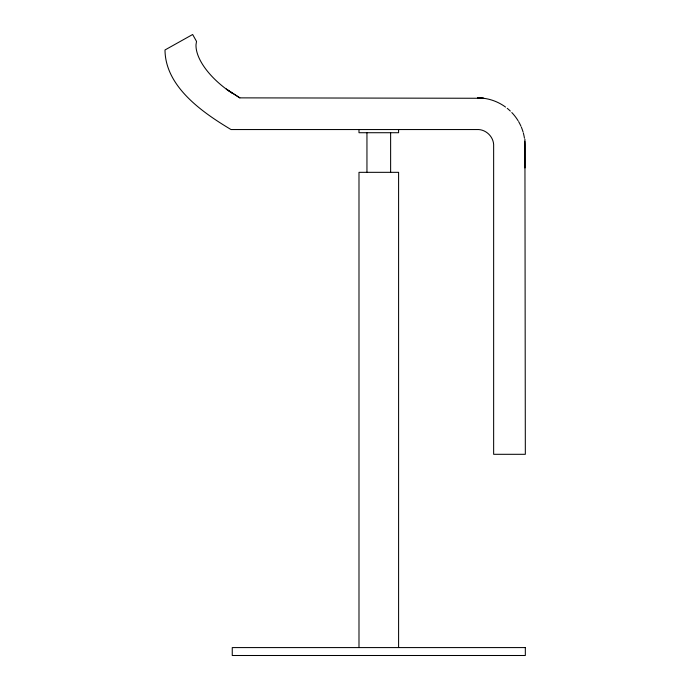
<?xml version="1.0" encoding="UTF-8"?>
<svg xmlns="http://www.w3.org/2000/svg" width="690" height="690" viewBox="0 0 690 690"><rect width="100%" height="100%" fill="white"/><g stroke="black" fill="none" stroke-linecap="round" stroke-linejoin="round"><path stroke-width="1.03" d="M239.835 97.868L226.363 89.157L239.835 97.868L483.664 98.273L477.463 97.868A47.524 47.524 0 0 1 505.563 107.071M524.918 139.19L525.332 454.305L493.643 454.305L493.643 146.427C494.273 137.207 485.984 128.927 476.764 129.547L231.021 129.547C202.627 112.548 165.307 86.811 164.996 49.965L192.648 34.5L196.521 41.409L196.012 44.678A58.469 28.359 33.7 0 0 232.642 93.521M524.986 167.937L524.986 145.392A47.524 47.524 0 0 0 524.805 141.252M398.596 129.547L398.596 132.721L358.99 132.721L358.99 129.547M398.596 647.582L398.596 172.328L358.99 172.328L358.99 647.582M390.626 132.721L390.626 172.328M366.951 132.721L366.951 172.328M507.21 108.33A47.524 47.524 0 0 1 510.333 111.064M511.79 112.53A47.524 47.524 0 0 1 518.095 120.741M518.621 121.63A47.524 47.524 0 0 1 520.967 126.253M521.373 127.201A47.524 47.524 0 0 1 523.089 132.092M523.365 133.092A47.524 47.524 0 0 1 524.434 138.164M525.332 647.582L232.254 647.582L232.254 655.5L525.332 655.5L525.332 647.582"/></g></svg>
